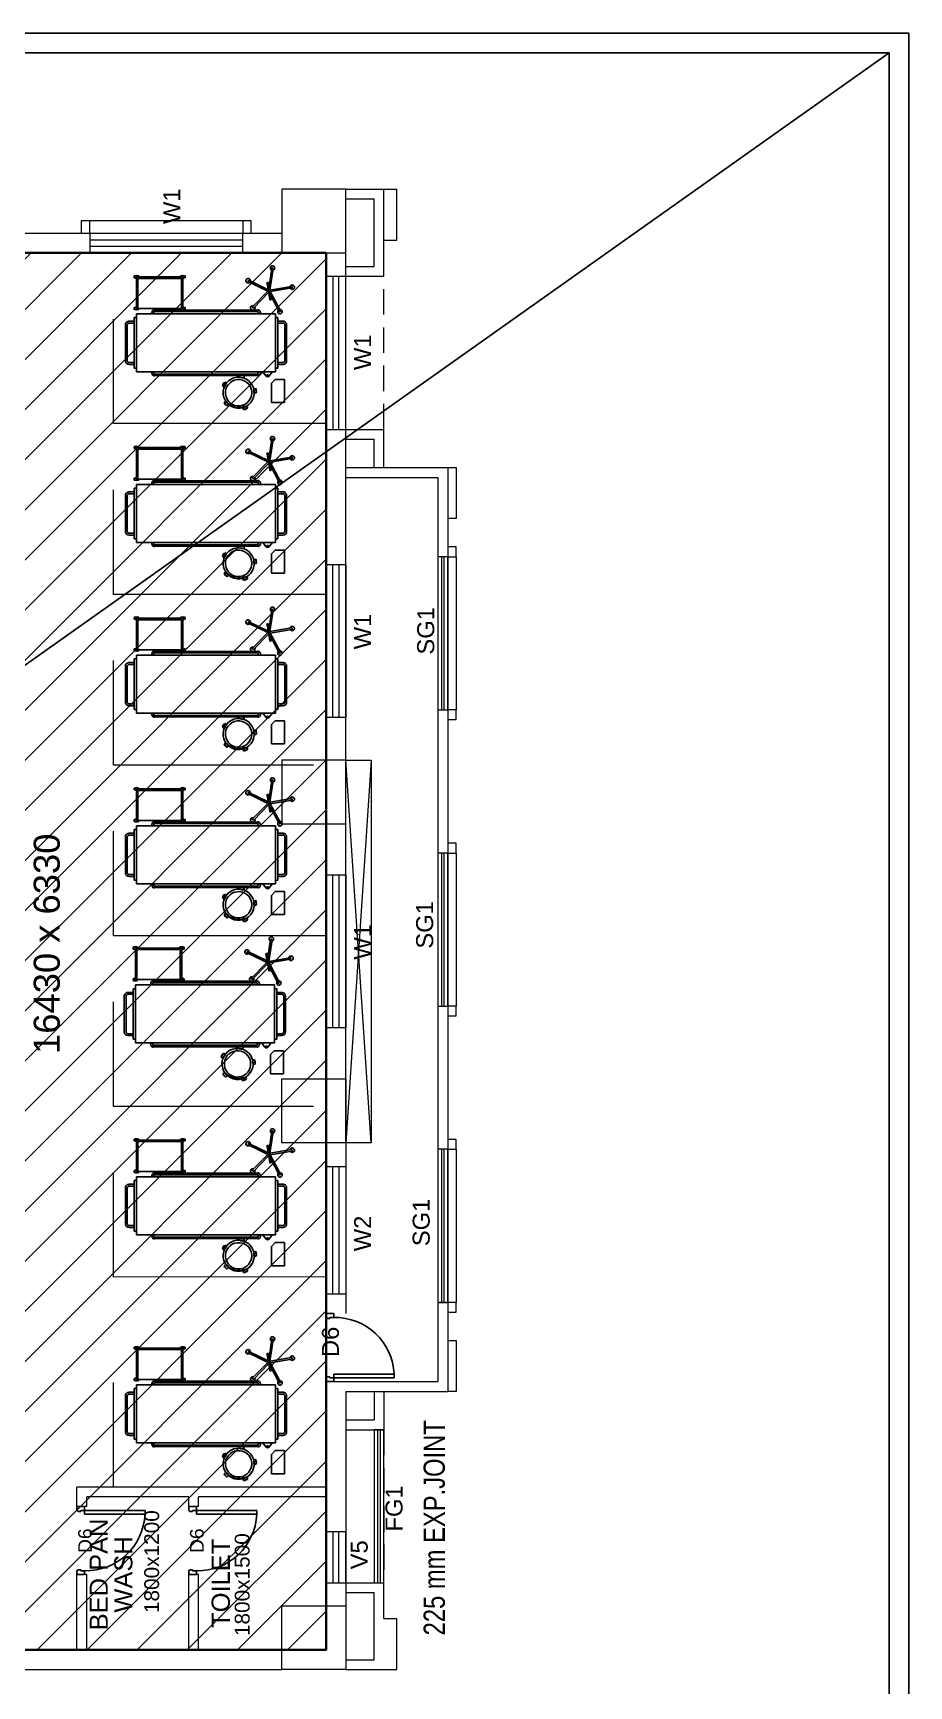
# Model space of a CAD drawing. Extents: x 3550807 to 4078732, y -628171 to -515859.
# Drawn here: x 3684698 to 3694999, y -608060 to -588620 of the extents above; entities that cross this region are included whole.
import ezdxf
from ezdxf.enums import TextEntityAlignment as Align

# ---------------------------------------------------------------- set-up
doc = ezdxf.new("R2010")
doc.units = 0
doc.header["$LTSCALE"] = 6
doc.header["$MEASUREMENT"] = 0
doc.linetypes.add('HIDDEN', pattern=[0.375, 0.25, -0.125])
doc.layers.get('0').update_dxf_attribs({"linetype": 'CONTINUOUS'})
for name, color, linetype in [('Bed', 33, 'CONTINUOUS'), ('DIM', 7, 'CONTINUOUS'), ('DOOR', 44, 'CONTINUOUS')]:
    doc.layers.add(name, color=color, linetype=linetype)
doc.layers.add('D.F', color=251, linetype='CONTINUOUS', lineweight=5)
doc.layers.add('WALL', color=10, linetype='CONTINUOUS', lineweight=35)
doc.styles.add('ARI', font='arial.ttf')
doc.styles.add('ARIAL', font='arial.ttf')
doc.linetypes.add('ZIGZAG', pattern='A,0.0001,-0.2,[131,ltypeshp.shx,S=0.2,R=0,X=-0.2,Y=0],-0.4,[131,ltypeshp.shx,S=0.2,R=180,X=0.2,Y=0],-0.2', length=0.8001)

# ---------------------------------------------------------------- blocks, each defined once
blk = doc.blocks.new('A$C6969112B')
at = {"layer": 'Bed', "color": 8}
for p, q in [((1421, 1704), (1464, 1956)), ((1438, 1701), (1481, 1953)), ((387, 1872), (116, 1872)), ((116, 1872), (116, 1719)), ((343, 1719), (387, 1762)), ((387, 1872), (387, 1762)), ((478, 1766), (1160, 1766)), ((478, 131), (478, 1766)), ((521, 1793), (1116, 1793)), ((521, 1766), (521, 1793)), ((1116, 1766), (1116, 1793)), ((1160, 131), (1160, 1766)), ((1374, 1709), (1186, 1807)), ((1421, 1704), (1194, 1823)), ((343, 1719), (116, 1719)), ((428, 1689), (478, 1729)), ((428, 1654), (478, 1615)), ((432, 1559), (432, 1557)), ((434, 343), (434, 1557)), ((451, 343), (451, 1557)), ((453, 1559), (453, 1557)), ((476, 1595), (476, 1561)), ((1162, 1595), (1162, 1561)), ((1185, 1559), (1185, 1557)), ((1186, 343), (1186, 1557)), ((1204, 343), (1204, 1557)), ((1205, 1559), (1205, 1557)), ((1409, 1685), (1229, 1510)), ((1425, 1676), (1242, 1497)), ((1324, 1707), (1324, 1710)), ((1329, 1699), (1522, 1666)), ((1332, 1716), (1525, 1683)), ((1340, 1697), (1343, 1714)), ((1425, 1676), (1538, 1447)), ((1438, 1701), (1691, 1738)), ((1443, 1679), (1554, 1454)), ((1483, 1690), (1694, 1721)), ((1512, 1667), (1515, 1685)), ((1530, 1671), (1531, 1675)), ((55, 1439), (34, 1391)), ((54, 1382), (34, 1391)), ((75, 1430), (54, 1382)), ((75, 1430), (55, 1439)), ((72, 1402), (64, 1406)), ((229, 1539), (227, 1517)), ((227, 1517), (279, 1511)), ((229, 1539), (281, 1533)), ((281, 1533), (279, 1511)), ((429, 1399), (408, 1396)), ((408, 1396), (414, 1344)), ((429, 1399), (436, 1347)), ((76, 1196), (91, 1212)), ((116, 1161), (76, 1196)), ((130, 1178), (91, 1212)), ((120, 1198), (114, 1191)), ((116, 1161), (130, 1178)), ((347, 1187), (301, 1160)), ((358, 1168), (313, 1141)), ((358, 1168), (347, 1187)), ((436, 1347), (414, 1344)), ((313, 1141), (301, 1160)), ((1234, 703), (1212, 703)), ((1212, 703), (1212, 650)), ((1223, 650), (1212, 650)), ((1223, 131), (1223, 676)), ((1223, 676), (1594, 676)), ((1223, 659), (1577, 659)), ((1234, 703), (1234, 676)), ((1577, 659), (1577, 148)), ((1605, 703), (1583, 703)), ((1583, 703), (1583, 676)), ((1594, 676), (1594, 131)), ((1605, 650), (1594, 650)), ((1605, 703), (1605, 650)), ((432, 340), (432, 343)), ((453, 340), (453, 343)), ((476, 304), (476, 339)), ((1162, 304), (1162, 339)), ((1185, 340), (1185, 343)), ((1205, 340), (1205, 343)), ((1160, 131), (478, 131)), ((521, 105), (521, 131)), ((1116, 105), (521, 105)), ((1116, 105), (1116, 131)), ((1223, 157), (1212, 157)), ((1212, 157), (1212, 105)), ((1234, 105), (1212, 105)), ((1577, 148), (1223, 148)), ((1594, 131), (1223, 131)), ((1234, 131), (1234, 105)), ((1583, 131), (1583, 105)), ((1605, 105), (1583, 105)), ((1605, 157), (1594, 157)), ((1605, 157), (1605, 105))]:
    blk.add_line(p, q, dxfattribs=at)
for points in [[(565, 1793), (565, 1854, -0.414214), (608, 1897), (1029, 1897, -0.414214), (1073, 1854), (1073, 1793)], [(587, 1793), (587, 1854, -0.414214), (608, 1875), (1029, 1875, -0.414214), (1051, 1854), (1051, 1793)], [(476, 1593), (451, 1585, 0.318781), (430, 1563), (430, 1559), (455, 1559), (455, 1563), (476, 1563)], [(1162, 1593), (1186, 1585, -0.318781), (1208, 1563), (1208, 1559), (1182, 1559), (1182, 1563), (1162, 1563)], [(476, 307), (451, 314, -0.318781), (430, 336), (430, 340), (455, 340), (455, 336), (476, 336)], [(1162, 307), (1186, 314, 0.318781), (1208, 336), (1208, 340), (1182, 340), (1182, 336), (1162, 336)], [(1073, 105), (1073, 44, -0.414214), (1029, 0), (608, 0, -0.414214), (565, 44), (565, 105)], [(1051, 105), (1051, 44, -0.414214), (1029, 22), (608, 22, -0.414214), (587, 44), (587, 105)]]:
    blk.add_lwpolyline(points, format="xyb", dxfattribs=at)
for points in [[(432, 1557), (453, 1557)], [(476, 1595), (478, 1595)], [(476, 1561), (478, 1561)], [(1162, 1595), (1160, 1595)], [(1162, 1561), (1160, 1561)], [(1205, 1557), (1185, 1557)], [(432, 343), (453, 343)], [(476, 339), (478, 339)], [(476, 304), (478, 304)], [(1162, 339), (1160, 339)], [(1162, 304), (1160, 304)], [(1205, 343), (1185, 343)]]:
    blk.add_lwpolyline(points, dxfattribs=at)
blk.add_circle((435, 1672), 9.27, dxfattribs=at)
for centre, radius, start, end in [((441, 1672), 21.4, 125.427, 234.573), ((1289, 676), 80.7, 161.0754, 198.9246), ((1158, 676), 80.7, 0, 18.9246), ((1660, 676), 80.7, 161.0754, 180), ((1529, 676), 80.7, 341.0754, 18.9246), ((1289, 131), 80.7, 161.0754, 198.9246), ((1158, 131), 80.7, 341.0754, 0), ((1660, 131), 80.7, 180, 198.9246), ((1529, 131), 80.7, 341.0754, 18.9246)]:
    blk.add_arc(centre, radius, start, end, dxfattribs=at)
at = {"layer": 'Bed', "color": 8, "extrusion": (0, 0, -1)}
for centre, major_axis, start_param, end_param in [((1474, 1962), (18.5, 18.5), 2.86537, 8.468881), ((1471, 1955), (4.94, 4.94), 4.096329, 5.660611), ((1427, 1691), (194, 194), -0.622575, -0.609545), ((1474, 1954), (4.94, 4.94), -0.609545, 0.954736), ((1184, 1818), (18.5, 18.5), 1.608733, 7.212244), ((1189, 1814), (4.94, 4.94), 2.839692, 4.403974), ((1427, 1691), (194, 194), 4.403974, 4.417003), ((1191, 1817), (4.94, 4.94), 4.417003, 5.981285), ((1699, 1730), (18.5, 18.5), 4.122007, 9.725518), ((1331, 1705), (4.94, 4.94), 2.525533, 4.096329), ((1331, 1709), (4.94, 4.94), 4.096329, 5.667125), ((1523, 1672), (4.94, 4.94), 0.954736, 2.525533), ((1524, 1676), (4.94, 4.94), -0.61606, 0.954736), ((1692, 1731), (4.94, 4.94), -0.930219, 0.634062), ((1693, 1728), (4.94, 4.94), 0.647092, 2.211374), ((1427, 1691), (-194, 194), 2.204859, 2.217888), ((114, 1384), (-57.1, 57.1), 5.588367, 6.248962), ((232, 1332), (-182, 20), -0.000636, 6.282549), ((232, 1332), (-123, 123), 4.624291, 5.911682), ((-5, 1437), (-57.1, 57.1), 2.446775, 3.107369), ((232, 1332), (-154, 17), -0.00023, 6.282955), ((261, 1590), (-57.1, 57.1), 3.707499, 4.368094), ((247, 1460), (-57.1, 57.1), 0.565907, 1.226501), ((487, 1380), (-57.1, 57.1), 5.038602, 5.699197), ((357, 1363), (-57.1, 57.1), 1.897009, 2.557604), ((1230, 1499), (18.5, 18.5), 0.352096, 5.955607), ((1234, 1505), (4.94, 4.94), 3.160366, 4.724648), ((1427, 1691), (-194, 194), 4.718133, 4.731162), ((1237, 1502), (4.94, 4.94), 1.583055, 3.147337), ((1549, 1444), (18.5, 18.5), -0.904541, 4.69897), ((1544, 1450), (4.94, 4.94), 1.903729, 3.468011), ((1427, 1691), (194, 194), 1.8907, 1.903729), ((1547, 1451), (4.94, 4.94), 0.326418, 1.8907), ((146, 1236), (-57.1, 57.1), 4.308534, 4.969129), ((61, 1137), (-57.1, 57.1), 1.166941, 1.827536), ((363, 1107), (-57.1, 57.1), 6.205277, 6.865872), ((296, 1220), (-57.1, 57.1), 3.063684, 3.724279)]:
    blk.add_ellipse(centre, major_axis=major_axis, ratio=1, start_param=start_param, end_param=end_param, dxfattribs=at)
blk = doc.blocks.new('1000')
at = {"layer": 'DOOR', "color": 8}
for p, q in [((0, -111, 0), (0, 0)), ((0, 0), (55, 0, 0)), ((945, 0, 0), (945, -2, 0)), ((1000, 0), (945, 0, 0)), ((1000, -111, 0), (1000, 0)), ((55, -111, 0), (0, -111, 0)), ((55, 0, 0), (55, -3, 0)), ((70, -55, 0), (55, -55, 0)), ((55, -55, 0), (55, -111, 0)), ((55, -111, 0), (55, -1001, 0)), ((111, -111, 0), (55, -111, 0)), ((70, -15, 0), (68, -15, 0)), ((70, -15, 0), (70, -55, 0)), ((111, -1001, 0), (111, -111, 0)), ((930, -15, 0), (930, -55, 0)), ((930, -15, 0), (932, -15, 0)), ((930, -55, 0), (945, -55, 0)), ((945, -55, 0), (945, -111, 0)), ((945, -111, 0), (1000, -111, 0)), ((55, -1001, 0), (111, -1001, 0))]:
    blk.add_line(p, q, dxfattribs=at)
for centre, major_axis, ratio, start_param, end_param in [((55, -15, 0), (-8.84, 8.84, 0), 1, 3.926897, 5.497693), ((71, -128, 0), (597, 637, 0), 0.999944, 3.940126, 5.484659), ((945, -15, 0), (-8.84, 8.84, 0), 1, -0.785492, 0.785304)]:
    blk.add_ellipse(centre, major_axis=major_axis, ratio=ratio, start_param=start_param, end_param=end_param, dxfattribs=at)

msp = doc.modelspace()

# ---------------------------------------------------------------- hatches: boundary and pattern name
at = {"layer": 'D.F', "linetype": 'ByBlock'}
h = msp.add_hatch(dxfattribs=at)
h.set_pattern_fill('ANSI31', color=8, scale=3333, style=0)
h.set_pattern_definition([(45, (645462.33, 126297.33), (-294.59836, 294.59836), [])])
h.paths.add_polyline_path([(3681814.5, -591206.3), (3688144.5, -591206.3), (3688144.5, -607636.3), (3681814.5, -607636.3)])

# ---------------------------------------------------------------- linework, layer by layer
for points in [[(3694998.7, -588619.7), (3694998.7, -620631.1), (3649917.5, -620631.1), (3649917.5, -588619.7)], [(3694766.9, -588851.5), (3694766.9, -620399.2), (3650149.4, -620399.2), (3650149.4, -588851.5)]]:
    msp.add_lwpolyline(points, close=True)
at = {"layer": 'D.F', "color": 8, "linetype": 'ByBlock'}
for p, q in [((3688374.5, -590456.3), (3688974.5, -590456.3)), ((3688374.5, -590571.3), (3688709.5, -590571.3)), ((3688709.5, -591365.9, -188437.6), (3688709.5, -590571.3, -101230.8)), ((3688824.5, -591480.9, -188437.6), (3688824.5, -590456.3, -101230.8)), ((3688974.5, -591056.3, -152397.2), (3688974.5, -590456.3, -101230.8)), ((3687164.5, -590826.3, -101230.8), (3685364.5, -590826.3, -101230.8)), ((3688824.5, -591056.3), (3688974.5, -591056.3)), ((3688374.5, -591365.9, -87206.9), (3688709.5, -591365.9, -169035.1)), ((3688374.5, -591480.9, -87206.9), (3688824.5, -591480.9, -188437.6)), ((3688374.5, -593281.3, 4.1), (3688824.5, -593281.3, -101226.7)), ((3688824.5, -593731.3, -101228.5), (3688824.5, -593281.3, -101226.7)), ((3688374.5, -593396.3, 4.1), (3688709.5, -593396.3, -81824.1)), ((3688709.5, -593731.3, -101228.4), (3688709.5, -593396.3, -101226.7)), ((3688374.5, -593731.3, -101230.8), (3689574.5, -593731.3, -101230.8)), ((3688374.5, -593846.3, -101230.8), (3689459.5, -593846.3, -101230.8)), ((3689459.5, -593846.3), (3689459.5, -604481.3)), ((3689574.5, -593731.3), (3689574.5, -604596.3)), ((3689574.5, -594778.5, -101230.8), (3689459.5, -594778.5)), ((3689674.5, -594778.5), (3689674.5, -596578.5)), ((3689574.5, -598263.8, -101230.8), (3689459.5, -598263.8)), ((3689674.5, -598263.8), (3689674.5, -600063.8)), ((3689674.5, -601748.9), (3689674.5, -603548.9)), ((3689574.5, -603548.9, -101230.8), (3689459.5, -603548.9)), ((3688144.5, -604481.3, -101230.8), (3689459.5, -604481.3, -101230.8)), ((3688374.5, -604596.3, -101230.8), (3689574.5, -604596.3, -101230.8)), ((3688709.5, -604596.3, -101228.4), (3688709.5, -604931.3, -101226.7)), ((3688824.5, -604596.3, -101228.5), (3688824.5, -605046.3, -101226.7)), ((3688374.5, -604931.3, 4.1), (3688709.5, -604931.3, -81824.1)), ((3688374.5, -605046.3, 4.1), (3688824.5, -605046.3, -101226.7)), ((3688374.5, -606846.3, 4.1), (3688824.5, -606846.3, -101226.7)), ((3688824.5, -607266.3, -101228.4), (3688824.5, -606846.3, -101226.7)), ((3688374.5, -606961.3, 4.1), (3688709.5, -606961.3, -81824.1)), ((3688709.5, -607751.3, -101230.8), (3688709.5, -606961.3, -101226.7)), ((3688824.5, -607266.3, -101230.8), (3688974.5, -607266.3, -101230.8)), ((3688974.5, -607866.3, -253628), (3688974.5, -607266.3, -202461.5)), ((3688374.5, -607751.3, -101230.8), (3688709.5, -607751.3, -101230.8)), ((3688374.5, -607866.3, -101230.8), (3688824.5, -607866.3, -101230.8)), ((3688824.5, -607866.3, -101230.8), (3688974.5, -607866.3, -101230.8))]:
    msp.add_line(p, q, dxfattribs=at)
at = {"layer": 'D.F', "color": 8, "lineweight": 0}
for p, q in [((3687624.5, -590976.3), (3682334.5, -590976.3)), ((3687624.5, -591206.3), (3682334.5, -591206.3)), ((3688144.5, -597171.5), (3688144.5, -591206.3)), ((3688374.5, -597171.5), (3688374.5, -591206.3)), ((3688144.5, -600921.3), (3688144.5, -597921.3)), ((3688374.5, -600921.3), (3688374.5, -597921.3)), ((3688144.5, -601671.5), (3688144.5, -603681.3)), ((3688374.5, -601671.5), (3688374.5, -603681.3)), ((3688144.5, -604481.3), (3688144.5, -607116.5)), ((3688374.5, -604596.3), (3688374.5, -607116.5)), ((3685214.5, -605951.3), (3685214.5, -605721.3)), ((3688144.5, -605721.3), (3685214.5, -605721.3)), ((3685329.5, -605951.3), (3685214.5, -605951.3)), ((3685329.5, -605951.3), (3685329.5, -605836.3)), ((3686529.5, -605836.3), (3685329.5, -605836.3)), ((3686529.5, -605951.3), (3686529.5, -605836.3)), ((3686644.5, -605951.3), (3686529.5, -605951.3)), ((3686644.5, -605951.3), (3686644.5, -605836.3)), ((3688144.5, -605836.3), (3686644.5, -605836.3)), ((3685329.5, -606751.3), (3685214.5, -606751.3)), ((3685214.5, -607636.3), (3685214.5, -606751.3)), ((3685329.5, -607636.3), (3685329.5, -606751.3)), ((3686644.5, -606751.3), (3686529.5, -606751.3)), ((3686529.5, -607636.3), (3686529.5, -606751.3)), ((3686644.5, -607636.3), (3686644.5, -606751.3)), ((3682334.5, -607636.3), (3687624.5, -607636.3)), ((3682334.5, -607866.3), (3687624.5, -607866.3))]:
    msp.add_line(p, q, dxfattribs=at)
at = {"layer": 'D.F', "color": 8, "linetype": 'HIDDEN', "ltscale": 200}
for p, q in [((3688824.5, -593731.3, -101230.8), (3688824.5, -591480.9, -101230.8)), ((3688824.5, -605046.3, -101226.7), (3688824.5, -606846.3, -101226.7))]:
    msp.add_line(p, q, dxfattribs=at)
at = {"layer": 'D.F', "color": 8}
for points in [[(3687624.5, -591206.3), (3688374.5, -591206.3), (3688374.5, -590456.3), (3687624.5, -590456.3)], [(3687624.5, -597921.5), (3688374.5, -597921.5), (3688374.5, -597171.5), (3687624.5, -597171.5)], [(3687624.5, -600921.5), (3688374.5, -600921.5), (3688374.5, -601671.5), (3687624.5, -601671.5)], [(3688374.5, -607116.5), (3688374.5, -607866.5), (3687624.5, -607866.5), (3687624.5, -607116.5)]]:
    msp.add_lwpolyline(points, close=True, dxfattribs=at)
at = {"layer": 'D.F', "color": 8, "linetype": 'ByBlock'}
for points, elevation in [([(3685364.5, -590976.3), (3685364.5, -590826.3), (3685264.5, -590826.3), (3685264.5, -590976.3)], -101230.8), ([(3687264.5, -590976.3), (3687264.5, -590826.3), (3687164.5, -590826.3), (3687164.5, -590976.3)], -101230.8), ([(3689574.5, -593731.3), (3689674.5, -593731.3), (3689674.5, -594330.9), (3689574.5, -594330.9)], -202461.5), ([(3689574.5, -594778.5), (3689674.5, -594778.5), (3689674.5, -594663.5), (3689574.5, -594663.5)], -101230.8), ([(3688674.5, -597171.5), (3688374.5, -601671.5)], 27934.8), ([(3688674.5, -601671.5), (3688374.5, -597171.5)], 27934.8), ([(3689574.5, -598263.8), (3689674.5, -598263.8), (3689674.5, -598148.8), (3689574.5, -598148.8)], -101230.8), ([(3689574.5, -603663.9), (3689674.5, -603663.9), (3689674.5, -603548.9), (3689574.5, -603548.9)], -101230.8), ([(3689574.5, -603996.3), (3689674.5, -603996.3), (3689674.5, -604596.3), (3689574.5, -604596.3)], -101230.8)]:
    msp.add_lwpolyline(points, dxfattribs=dict(at, elevation=elevation))
at = {"layer": 'D.F', "color": 8, "linetype": 'Continuous'}
for points in [[(3685364.5, -590976.3), (3685364.5, -591206.3), (3687164.5, -591206.3), (3687164.5, -590976.3)], [(3685364.5, -591056.3), (3685364.5, -591126.3), (3687164.5, -591126.3), (3687164.5, -591056.3)], [(3688374.5, -596671.5), (3688144.5, -596671.5), (3688144.5, -594871.5), (3688374.5, -594871.5)], [(3688294.5, -596671.5), (3688224.5, -596671.5), (3688224.5, -594871.5), (3688294.5, -594871.5)], [(3689534.5, -594778.5), (3689499.5, -594778.5), (3689499.5, -596578.5), (3689534.5, -596578.5)], [(3689534.5, -598263.8), (3689499.5, -598263.8), (3689499.5, -600063.8), (3689534.5, -600063.8)], [(3688374.5, -600321.3), (3688144.5, -600321.3), (3688144.5, -598521.3), (3688374.5, -598521.3)], [(3688294.5, -600321.3), (3688224.5, -600321.3), (3688224.5, -598521.3), (3688294.5, -598521.3)], [(3689534.5, -601748.9), (3689499.5, -601748.9), (3689499.5, -603548.9), (3689534.5, -603548.9)], [(3688374.5, -603451.3), (3688144.5, -603451.3), (3688144.5, -601951.3), (3688374.5, -601951.3)], [(3688294.5, -603451.3), (3688224.5, -603451.3), (3688224.5, -601951.3), (3688294.5, -601951.3)]]:
    msp.add_lwpolyline(points, close=True, dxfattribs=at)
for points, elevation in [([(3688374.5, -591481.3), (3688144.5, -591481.3), (3688144.5, -593281.3), (3688374.5, -593281.3)], 4.1), ([(3688294.5, -591481.3), (3688224.5, -591481.3), (3688224.5, -593281.3), (3688294.5, -593281.3)], 4.1), ([(3688784.5, -605046.3), (3688749.5, -605046.3), (3688749.5, -606846.3), (3688784.5, -606846.3)], -101227.2), ([(3688144.5, -606846.3), (3688374.5, -606846.3), (3688374.5, -606246.3), (3688144.5, -606246.3)], 4.1), ([(3688144.5, -606846.3), (3688374.5, -606846.3), (3688374.5, -606246.3), (3688144.5, -606246.3)], 4.1), ([(3688224.5, -606846.3), (3688294.5, -606846.3), (3688294.5, -606246.3), (3688224.5, -606246.3)], 4.1), ([(3688224.5, -606846.3), (3688294.5, -606846.3), (3688294.5, -606246.3), (3688224.5, -606246.3)], 4.1)]:
    msp.add_lwpolyline(points, close=True, dxfattribs=dict(at, elevation=elevation))
at = {"layer": 'D.F', "color": 8, "linetype": 'ZIGZAG', "ltscale": 10, "flags": 128}
for points in [[(3688144.5, -593213.8), (3685645, -593213.8), (3685645, -591985.1)], [(3688144.5, -595221.3), (3685645, -595221.3), (3685645, -593992.6)], [(3687994.5, -597228.8), (3685645, -597228.8), (3685645, -596000.1)], [(3688144.5, -599236.3), (3685645, -599236.3), (3685645, -598007.6)], [(3687994.5, -601243.8), (3685645, -601243.8), (3685645, -600015.1)], [(3688144.5, -603247.3), (3685645, -603251.3), (3685645, -602022.6)], [(3688144.5, -605721.3), (3685645, -605721.3), (3685645, -604492.6)]]:
    msp.add_lwpolyline(points, dxfattribs=at)
at = {"layer": 'D.F', "color": 8, "linetype": 'ByBlock'}
for points in [[(3689574.5, -594778.5), (3689674.5, -594778.5), (3689674.5, -594663.5), (3689574.5, -594663.5)], [(3689574.5, -596693.5), (3689674.5, -596693.5), (3689674.5, -596578.5), (3689574.5, -596578.5)], [(3689574.5, -598263.8), (3689674.5, -598263.8), (3689674.5, -598148.8), (3689574.5, -598148.8)], [(3689574.5, -600178.8), (3689674.5, -600178.8), (3689674.5, -600063.8), (3689574.5, -600063.8)], [(3689574.5, -601748.9), (3689674.5, -601748.9), (3689674.5, -601633.9), (3689574.5, -601633.9)], [(3689574.5, -603663.9), (3689674.5, -603663.9), (3689674.5, -603548.9), (3689574.5, -603548.9)]]:
    msp.add_lwpolyline(points, dxfattribs=at)
for points in [[(3689459.5, -594778.5), (3689459.5, -596578.5), (3689574.5, -596578.5), (3689574.5, -594778.5)], [(3689459.5, -598263.8), (3689459.5, -600063.8), (3689574.5, -600063.8), (3689574.5, -598263.8)], [(3689459.5, -601748.9), (3689459.5, -603548.9), (3689574.5, -603548.9), (3689574.5, -601748.9)]]:
    msp.add_lwpolyline(points, close=True, dxfattribs=at)
for points, elevation in [([(3688374.5, -601671.5), (3688374.5, -597171.5), (3688674.5, -597171.5), (3688674.5, -601671.5)], 27934.8), ([(3688709.5, -605046.3), (3688709.5, -606846.3), (3688824.5, -606846.3), (3688824.5, -605046.3)], -101227.2)]:
    msp.add_lwpolyline(points, close=True, dxfattribs=dict(at, elevation=elevation))
at = {"layer": 'DIM', "linetype": 'ByBlock'}
msp.add_line((3649917.5, -620631.1), (3694766.9, -588851.5), dxfattribs=at)
at = {"layer": 'WALL', "color": 8, "linetype": 'ByBlock'}
msp.add_lwpolyline([(3681814.5, -591206.3), (3688144.5, -591206.3), (3688144.5, -607636.3), (3681814.5, -607636.3)], close=True, dxfattribs=at)

# ---------------------------------------------------------------- block references
at = {"layer": 'D.F', "color": 8, "xscale": -1, "rotation": 270}
for p in [(3685783.3, -593082), (3685783.3, -595089.5), (3685783.3, -597097), (3685783.3, -599104.5), (3685770.1, -600975.9), (3685783.3, -603233.2), (3685783.3, -605679.7)]:
    msp.add_blockref('A$C6969112B', p, dxfattribs=at)
at = {"layer": 'D.F', "color": 8, "linetype": 'Continuous'}
for p, xscale, yscale, zscale, rotation in [((3688144.5, -604481.3, -101230.8), 0.7999999984167695, 0.7999999984167695, 0.7999999984167695, 90.0000132735122), ((3685214.5, -605951.3), -0.7999999988824315, 0.7999999986495823, 0.7999999999883585, 89.9999867264876), ((3686529.5, -605951.3), -0.7999999988824315, 0.7999999986495823, 0.7999999999883585, 89.9999867264876)]:
    msp.add_blockref('1000', p, dxfattribs=dict(at, xscale=xscale, yscale=yscale, zscale=zscale, rotation=rotation))

# ---------------------------------------------------------------- texts
at = {"layer": 'D.F', "color": 8, "style": 'ARIAL', "width": 1}
for s, height, p in [('W1', 200, (3686428.7, -590866.4)), ('W1', 200, (3688674, -592583.8, 4.1)), ('W1', 200, (3688674, -595868.2)), ('SG1', 200, (3689415.7, -595930.2)), ('SG1', 200, (3689403.2, -599388.6)), ('W1', 200, (3688674, -599518)), ('SG1', 200, (3689362.2, -602888.3)), ('W2', 200, (3688674, -602948)), ('D6', 200, (3688294.8, -604192.3, -202461.5)), ('FG1', 200, (3689043, -606244.9)), ('D6', 161.2, (3685389.7, -606495.8)), ('D6', 161.2, (3686704.7, -606495.8)), ('V5', 200, (3688633, -606689, 4.1)), ('V5', 200, (3688633, -606689, 4.1))]:
    msp.add_text(s, height=height, rotation=90, dxfattribs=at).set_placement(p)
at = {"layer": 'D.F', "color": 8, "linetype": 'Continuous', "style": 'ARIAL'}
msp.add_text('16430 x 6330', height=306.13, rotation=90, dxfattribs=at).set_placement((3685011.7, -599331.3), align=Align.CENTER)
at = {"layer": 'D.F', "color": 8, "style": 'ARI', "width": 0.8}
msp.add_text('225 mm EXP.JOINT', height=250, rotation=90, dxfattribs=at).set_placement((3689615.6, -607465.5, 101230.8), align=Align.BOTTOM_LEFT)
at = {"layer": 'D.F', "color": 8, "linetype": 'Continuous', "style": 'ARIAL'}
for s, p in [('BED PAN', (3685641.4, -606749, 0)), ('WASH', (3685930.5, -606749, 0)), ('TOILET', (3687076.4, -606853, 101230.8))]:
    msp.add_text(s, height=214.29, rotation=90, dxfattribs=at).set_placement(p, align=Align.BOTTOM_CENTER)
for s, p in [('1800x1200', (3686005.2, -606598.4, 0)), ('1800x1500', (3687069.7, -606868.9, 101230.8))]:
    msp.add_text(s, height=175, rotation=90, dxfattribs=at).set_placement(p, align=Align.TOP_CENTER)

doc.saveas('drawing.dxf')
